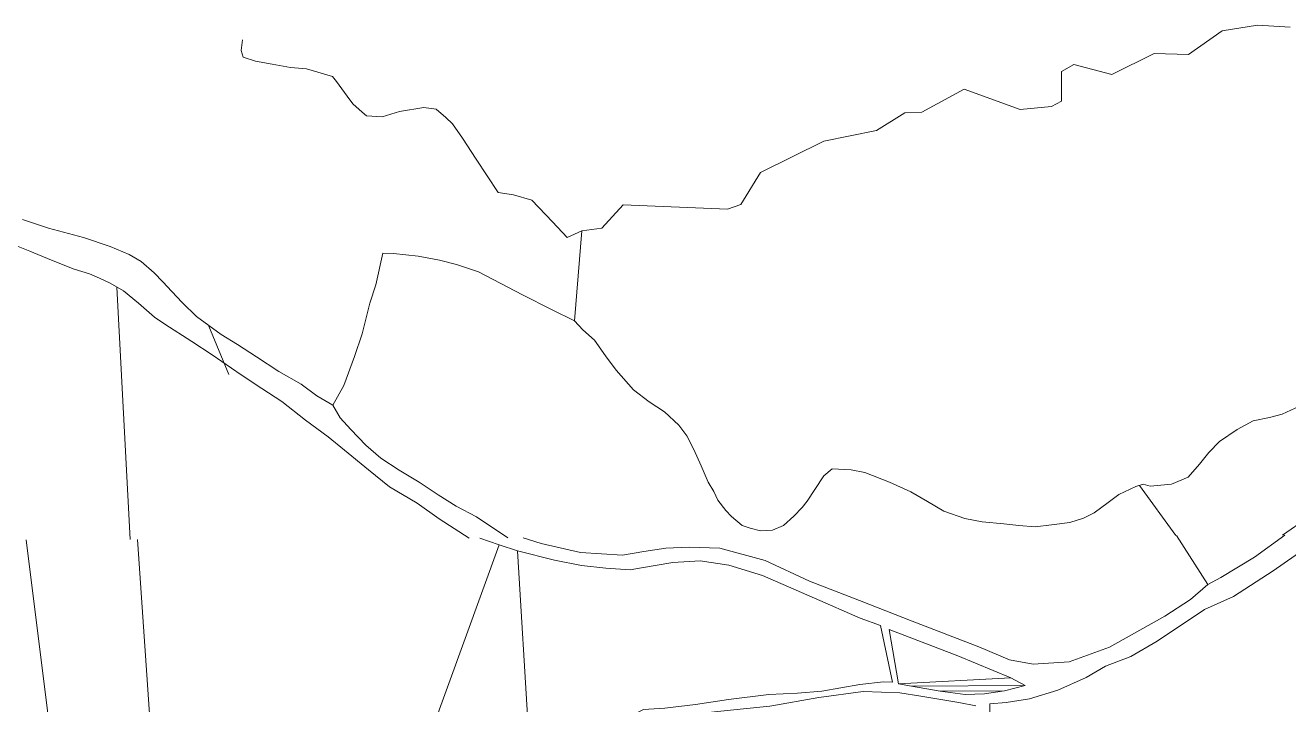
# Model space of a CAD drawing. Header units: millimetres. Extents: x 1956 to 636788, y 2654 to 1331964.
# Drawn here: x 625228 to 626437, y 1331000 to 1331650 of the extents above; entities that cross this region are included whole.
import ezdxf

# ---------------------------------------------------------------- set-up
doc = ezdxf.new("R2010")
doc.units = ezdxf.units.MM
for name, color, linetype in [('2', 7, 'Continuous'), ('3', 7, 'Continuous'), ('CVL_CUADCON_TIT', 1, 'Continuous')]:
    doc.layers.add(name, color=color, linetype=linetype)

msp = doc.modelspace()

# ---------------------------------------------------------------- linework, layer by layer
at = {"layer": '2', "color": 1, "lineweight": 0}
for p, q in [((625753.593, 1331367.254), (625760.606, 1331453.477)), ((625328.281, 1331158.113), (625315.413, 1331399.64)), ((626329.151, 1331161.833), (626294.523, 1331209.823)), ((625228.746, 1331157.742), (625252.933, 1330963.584)), ((625662.931, 1331159.354), (625681.472, 1331152.905)), ((626359.764, 1331114.933), (626329.836, 1331161.833)), ((625579.806, 1330872.43), (625681.472, 1331152.905)), ((625698.996, 1331147.291), (625681.472, 1331152.905)), ((625698.996, 1331147.291), (625711.734, 1330940.379))]:
    msp.add_line(p, q, dxfattribs=at)
for points in [[(625760.606, 1331453.477), (625779.64, 1331456.141), (625800.314, 1331478.391), (625900.178, 1331474.204), (625912.849, 1331478.607), (625931.685, 1331509.234), (625992.441, 1331539.368), (626042.667, 1331549.605), (626069.983, 1331566.559), (626085.983, 1331567.17), (626126.728, 1331589.041), (626180.212, 1331569.557), (626210.167, 1331572.546), (626219.784, 1331577.692), (626219.837, 1331606.164), (626231.73, 1331612.85), (626267.871, 1331603.169), (626308.628, 1331623.26), (626341.406, 1331622.2), (626373.761, 1331645.033), (626407.51, 1331650.334), (626438.769, 1331648.502)], [(625760.606, 1331453.477), (625746.424, 1331447.284), (625732.601, 1331462.194), (625712.641, 1331482.91), (625695.075, 1331488.136), (625680.582, 1331490.076), (625659.525, 1331522.225), (625646.428, 1331542.223), (625636.678, 1331555.888), (625630.285, 1331561.948), (625621.083, 1331570.023), (625609.385, 1331571.727), (625586.042, 1331567.764), (625569.567, 1331562.574), (625554.57, 1331563.748), (625550.229, 1331567.025), (625541.281, 1331575.102), (625535.894, 1331582.439), (625525.889, 1331596.357), (625521.79, 1331601.16), (625497.097, 1331608.627), (625481.846, 1331609.8), (625464.04, 1331613.245), (625448.271, 1331615.939), (625436.557, 1331619.931), (625434.48, 1331626.273), (625435.933, 1331636.451)], [(625522.229, 1331286.705), (625506.925, 1331295.504), (625491.859, 1331306.592), (625470.687, 1331318.912), (625449.249, 1331333.01), (625431.131, 1331344.587), (625415.314, 1331354.145), (625391.82, 1331371.534), (625378.008, 1331384.918), (625368.026, 1331395.531), (625359.579, 1331404.628), (625351.135, 1331413.217), (625338.865, 1331424.069), (625327.132, 1331430.857), (625309.041, 1331438.621), (625283.578, 1331447.1), (625249.982, 1331456.035), (625225.027, 1331464.518)], [(625192.888, 1331447.024), (625211.466, 1331442.314), (625232.355, 1331434.059), (625252.992, 1331425.549), (625274.646, 1331416.791), (625289.158, 1331412.309), (625298.841, 1331408.05), (625309.036, 1331403.285)], [(625309.036, 1331403.285), (625321.789, 1331395.995), (625336.096, 1331384.394), (625351.687, 1331371.021), (625361.388, 1331364.22), (625387.162, 1331347.608), (625406.813, 1331334.77), (625434.384, 1331315.627), (625454.291, 1331302.537), (625473.43, 1331290.204), (625496.165, 1331272.301), (625517.872, 1331256.171), (625533.457, 1331243.561), (625556.453, 1331224.644), (625576.381, 1331208.503), (625602.912, 1331192.658), (625624.102, 1331177.796), (625652.677, 1331159.318)], [(625689.754, 1331159.456), (625659.908, 1331179.552), (625640.275, 1331189.848), (625623.178, 1331200.669), (625605.055, 1331213.009), (625585.669, 1331224.323), (625568.313, 1331235.905), (625554, 1331248.269), (625539.415, 1331263.174), (625529.428, 1331274.549), (625522.229, 1331286.705)], [(626431.273, 1331162.212), (626455.29, 1331178.827), (626470.719, 1331188.333), (626489.988, 1331193.541), (626508.23, 1331200.522), (626525.458, 1331206.988), (626535.082, 1331211.118), (626556.093, 1331221.676)], [(625335.195, 1331158.137), (625347.958, 1330972.613), (625252.933, 1330963.584)], [(625704.6, 1331159.509), (625721.614, 1331154.124), (625759.46, 1331145.435), (625799.598, 1331143.097), (625819.927, 1331146.628), (625841.017, 1331149.651), (625863.375, 1331150.64), (625892.843, 1331149.586), (625936.02, 1331137.839), (625978.681, 1331118.214), (626026.425, 1331099.599), (626076.961, 1331079.709), (626140.704, 1331055.228), (626170.16, 1331042.736), (626192.767, 1331038.64), (626227.067, 1331040.884), (626265.699, 1331055.069), (626318.828, 1331084.485), (626343.235, 1331100.466), (626359.764, 1331114.933)], [(626471.853, 1331162.361), (626422.53, 1331128.07), (626384.395, 1331103.464), (626356.69, 1331091.046), (626311.435, 1331060.602), (626286.268, 1331046.147), (626261.868, 1331036.773), (626243.565, 1331025.868), (626216.368, 1331013.702), (626189.174, 1331005.349), (626166.814, 1331001.819), (626151.062, 1331000.822)], [(626433.488, 1331162.219), (626404.506, 1331141.056), (626372.474, 1331121.779), (626359.764, 1331114.933)], [(626058.099, 1331021.274), (626046.47, 1331075.681), (626026.915, 1331082.823), (625983.237, 1331101.941), (625933.719, 1331123.609), (625901.21, 1331133.563), (625874.032, 1331137.663), (625847.862, 1331135.918), (625815.845, 1331130.621), (625806.951, 1331128.854), (625783.58, 1331130.662), (625760.209, 1331133.234), (625734.554, 1331138.096), (625698.996, 1331147.291)], [(625711.734, 1330940.379), (625740.202, 1330953.052), (625779.602, 1330972.827), (625806.294, 1330988.552), (625819.767, 1330995.143), (625840.093, 1330996.643), (625869.312, 1330999.91), (625901.074, 1331004.953), (625939.696, 1331009.733), (625967.135, 1331010.969), (625990.51, 1331012.718), (626026.594, 1331019.281), (626049.462, 1331021.794), (626058.099, 1331021.274)], [(626137.85, 1330998.806), (626121.593, 1331001.877), (626085.015, 1331008.023), (626064.948, 1331011.353), (626029.889, 1331012.414), (625987.456, 1331006.876), (625940.446, 1330998.548), (625899.792, 1330994.279), (625848.468, 1330988.753), (625823.057, 1330983.447), (625793.063, 1330969.506), (625746.544, 1330944.402), (625706.892, 1330926.152), (625672.578, 1330911.708), (625629.62, 1330890.412), (625616.653, 1330881.278)], [(626151.062, 1331000.822), (626151.299, 1330985.063), (626150.506, 1330955.835), (626157.081, 1330927.613), (626171.775, 1330888.706), (626196.122, 1330848.516), (626228.091, 1330808.063), (626272.483, 1330744.21), (626313.576, 1330683.156), (626327.02, 1330663.314), (626352.433, 1330669.89), (626414.443, 1330690.145), (626467.816, 1330710.157)]]:
    msp.add_lwpolyline(points, dxfattribs=at)
at = {"layer": '3', "color": 1, "lineweight": 0}
for points in [[(625522.229, 1331286.705), (625532.767, 1331305.33), (625542.987, 1331333.105), (625550.453, 1331355.015), (625557.614, 1331384.295), (625563.333, 1331401.873), (625570.232, 1331432.168), (625580.395, 1331431.979), (625604.038, 1331429.335), (625624.389, 1331425.399), (625640.676, 1331421.182), (625661.556, 1331414.199), (625703.882, 1331392.101), (625731.668, 1331378.298), (625753.593, 1331367.254)], [(625753.593, 1331367.254), (625761.529, 1331358.662), (625772.775, 1331348.82), (625783.296, 1331333.89), (625793.554, 1331320.228), (625809.945, 1331301.268), (625825.015, 1331289.672), (625839.815, 1331280.361), (625853.369, 1331267.484), (625861.063, 1331257.111), (625867.759, 1331244.189), (625874.983, 1331228.474), (625881.699, 1331212.757), (625886.842, 1331203.892), (625890.963, 1331195.784), (625898.4, 1331185.918), (625904.03, 1331180.107), (625914.253, 1331171.276), (625921.892, 1331168.783), (625931.816, 1331166.305), (625943.244, 1331166.887), (625953.628, 1331171.275), (625963.471, 1331180.49), (625971.542, 1331188.677), (625976.327, 1331194.555), (625983.615, 1331205.787), (625992.414, 1331218.808), (626000.24, 1331225.722), (626018.537, 1331224.823), (626031.512, 1331222.11), (626055.202, 1331212.857), (626075.59, 1331203.583), (626091.406, 1331194.279), (626107.221, 1331184.975), (626127.339, 1331177.987), (626143.874, 1331174.788), (626164.718, 1331172.889), (626178.954, 1331171.455), (626194.714, 1331170.031), (626210.197, 1331171.911), (626227.708, 1331174.311), (626240.889, 1331178.464), (626251.014, 1331183.613), (626264.409, 1331193.359), (626274.77, 1331201.052), (626290.973, 1331208.783), (626298.072, 1331210.862)], [(626298.072, 1331210.862), (626304.689, 1331209.125), (626325.252, 1331211.037), (626341.209, 1331217.75), (626351.792, 1331230.02), (626360.857, 1331241.263), (626371.199, 1331251.753), (626387.884, 1331263.3), (626403.322, 1331271.534), (626419.049, 1331274.686), (626430.965, 1331278.067), (626447.677, 1331285.801), (626463.374, 1331293.274), (626475.746, 1331304.031), (626489.901, 1331314.036), (626501.033, 1331320.463), (626519.219, 1331335.324)]]:
    msp.add_lwpolyline(points, dxfattribs=at)
at = {"layer": 'CVL_CUADCON_TIT', "color": 1, "lineweight": 0, "ltscale": 0.5}
msp.add_line((625422.598, 1331315.975), (625403.464, 1331362.169), dxfattribs=at)

# ---------------------------------------------------------------- meshes
at = {"layer": '2', "color": 1, "lineweight": 0}
mesh = msp.add_polyface(dxfattribs=at)
corners = [(626171.158, 1331025.706), (626063.687, 1331019.742), (626184.869, 1331018.317), (626076.133, 1331017.439), (626165.301, 1331013.005), (626103.567, 1331012.829), (626120.624, 1331046.611), (626146.246, 1331010.233), (626127.445, 1331009.494), (626054.85, 1331071.858)]
mesh.append_faces([[corners[k] for k in face] for face in [(1, 0, 6, 9), (4, 5, 8, 7)]], dxfattribs={"vtx0": -1, "color": 1})
mesh.append_faces([[corners[k] for k in face] for face in [(0, 1, 3, 2), (2, 3, 5, 4)]], dxfattribs={"vtx0": -1, "vtx2": -1, "color": 1})

doc.saveas('drawing.dxf')
